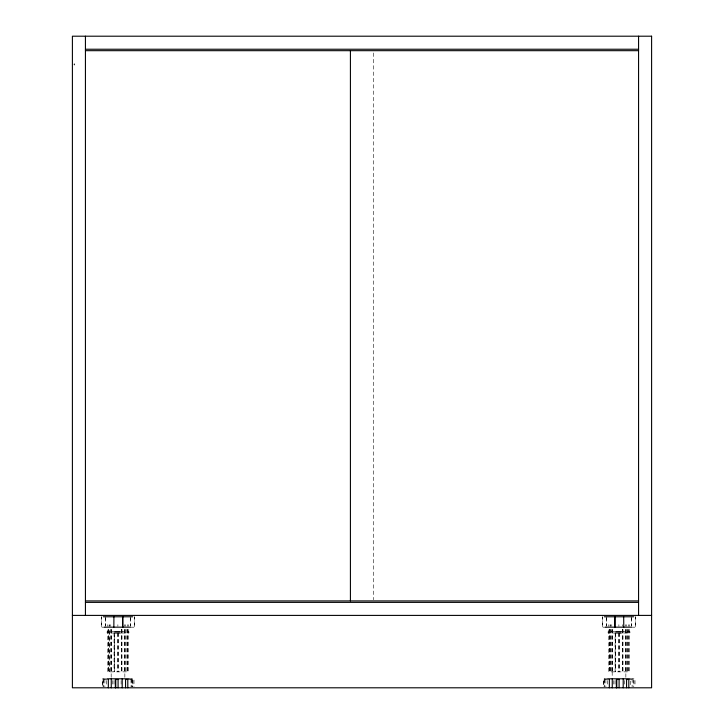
<?xml version="1.0" encoding="UTF-8"?>
<svg xmlns="http://www.w3.org/2000/svg" width="724" height="724" viewBox="0 0 724 724"><rect width="100%" height="100%" fill="white"/><g stroke="black" fill="none" stroke-linecap="round" stroke-linejoin="round"><path stroke-width="0.54" stroke-dasharray="3.62 2.71" d="M105.532 627.174L101.432 627.174L101.432 616.785M130.32 627.174L134.592 627.174L134.592 616.785M606.54 627.174L602.44 627.174L602.44 616.785M631.328 627.174L635.6 627.174L635.6 616.785M114.473 631.609L107.098 631.609L107.098 632.993L114.473 632.993L114.473 671.863M121.18 631.609L128.926 631.609L128.926 632.993L118.863 632.993M614.785 631.609L608.106 631.609L608.106 632.993L615.101 632.993L615.101 671.863M621.292 631.609L629.934 631.609L629.934 632.993L619.871 632.993M105.695 678.795L102.5 678.795L102.5 686.678M128.926 678.795L134.003 678.795L134.003 686.678M607.698 678.795L603.508 678.795L603.508 686.678M630.351 678.795L635.011 678.795L635.011 686.678M107.632 679.483L102.871 679.483L102.871 686.759M127.533 679.483L132.935 679.483L132.935 686.759M608.64 679.483L603.879 679.483L603.879 686.759M628.541 679.483L633.943 679.483L633.943 686.759M635.419 616.785L635.419 627.174M633.256 679.483L633.165 686.759M632.179 678.795L632.097 686.759M631.5 616.785L631.5 626.142M631.328 617.825L631.328 626.142M630.351 681.049L630.351 686.678M629.265 624.685L629.265 626.351M629.265 629.391L629.265 671.863L608.775 671.863L608.775 629.391M628.486 624.685L628.486 626.351M628.595 629.391L628.486 671.863M627.916 629.391L627.916 671.863M627.817 629.391L627.817 671.863M626.26 624.685L626.26 626.351M626.26 629.391L626.26 671.863M625.889 629.391L625.853 677.8M625.699 624.685L625.699 626.351M625.699 629.391L625.699 671.863M624.595 680.524L624.595 686.759M622.939 629.391L622.939 671.863M622.803 629.391L622.803 671.863M622.559 624.685L622.559 626.351M622.559 629.391L622.559 671.863M619.156 632.993L619.156 671.863M619.02 632.993L619.02 671.863M618.884 624.685L618.884 626.351M618.884 632.993L618.884 671.863M615.481 632.993L615.481 671.863M615.228 632.993L615.228 671.863M615.02 680.524L615.02 686.759M613.771 680.524L613.771 686.759M612.341 629.391L612.341 671.863M612.187 671.863L612.187 677.8M612.151 629.391L612.151 671.863M611.771 624.685L611.771 626.351M611.771 629.391L611.771 671.863M610.223 624.685L610.223 626.351M610.223 629.391L610.223 671.863M610.124 624.685L610.124 626.351M610.124 629.391L610.124 671.863M609.554 629.391L609.554 671.863M609.445 629.391L609.445 671.863M608.775 624.685L608.775 626.351M607.436 680.524L607.4 686.759M606.712 617.825L606.712 626.142M606.54 616.785L606.54 626.142M605.87 679.483L605.87 686.759M604.486 678.795L604.486 686.678M604.115 679.483L604.115 686.759M602.621 616.785L602.621 627.174M373.584 52.943L373.584 599.789M134.411 616.785L134.411 627.174M132.248 679.483L132.248 686.759M132.157 679.483L132.157 686.759M131.171 678.795L131.171 686.678M131.089 679.483L131.089 686.759M130.492 616.785L130.492 626.142M130.32 617.825L130.32 626.142M128.257 624.685L128.257 626.351M128.257 629.391L128.257 671.863L107.767 671.863L107.767 629.391M127.587 629.391L127.587 671.863M127.478 624.685L127.478 626.351M127.478 629.391L127.478 671.863M126.809 629.391L126.908 671.863M125.252 624.685L125.252 626.351M125.252 629.391L125.252 671.863M124.881 629.391L124.845 677.8M124.691 624.685L124.691 626.351M124.691 629.391L124.691 671.863M121.931 629.391L121.931 671.863M121.795 629.391L121.795 671.863M121.551 629.391L121.551 671.863M121.116 680.524L121.116 686.759M118.148 632.993L118.148 671.863M118.012 632.993L118.012 671.863M117.876 624.685L117.876 626.351M117.876 632.993L117.876 671.863M114.22 632.993L114.22 671.863M114.093 632.993L114.093 671.863M114.012 680.524L114.012 686.759M112.763 680.524L112.763 686.759M111.333 629.391L111.333 671.863M111.143 629.391L111.179 677.8M110.763 624.685L110.763 626.351M110.763 629.391L110.763 671.863M108.546 629.391L108.546 671.863M108.437 629.391L108.437 671.863M107.767 624.685L107.767 626.351M106.428 680.524L106.392 686.759M105.704 617.825L105.704 626.142M105.532 616.785L105.532 626.142M104.862 679.483L104.862 686.759M103.478 678.795L103.478 686.678M103.107 679.483L103.107 686.759M101.613 616.785L101.613 627.174M109.215 626.351L109.215 624.685L109.116 626.351M109.215 671.863L109.215 629.391L109.116 671.863"/><path stroke-width="1.09" d="M85.432 49.232L638.568 49.232M85.432 50.68L638.568 50.68M85.432 600.92L638.568 600.92M85.432 602.368L638.568 602.368M72.4 615.4L651.6 615.4M103.297 616.785L132.727 616.785M604.305 616.785L633.735 616.785M104.328 627.174L130.32 627.174M605.336 627.174L631.328 627.174M114.636 631.609L120.284 631.609M615.644 631.609L621.292 631.609M114.636 632.993L120.284 632.993M615.644 632.993L621.292 632.993M106.808 678.795L128.926 678.795M607.816 678.795L629.934 678.795M118.492 679.483L115.36 679.483L115.36 687.8M619.5 679.483L616.368 679.483L616.368 687.8M638.568 36.2L638.568 615.4M628.812 687.8L628.812 679.483L626.568 679.483L626.568 687.8M623.69 616.785L623.771 627.174M623.201 678.795L623.201 687.8M619.092 679.483L619.092 687.8M616.776 679.483L616.776 687.8M614.929 616.785L614.929 627.174M614.848 616.785L614.848 627.174M612.26 678.795L612.26 687.8M609.337 679.483L609.337 687.8M350.416 50.68L350.416 600.92M127.804 687.8L127.804 679.483L125.56 679.483L125.56 687.8M122.763 616.785L122.763 627.174M122.682 616.785L122.682 627.174M122.193 678.795L122.193 687.8M118.084 679.483L118.084 687.8M115.768 679.483L115.768 687.8M113.921 616.785L113.84 627.174M111.252 678.795L111.252 687.8M108.329 679.483L108.329 687.8M85.432 36.2L85.432 615.4M74.328 64.029L74.328 64.78M651.6 36.2L72.4 36.2L72.4 687.8L651.6 687.8L651.6 36.2"/></g></svg>
